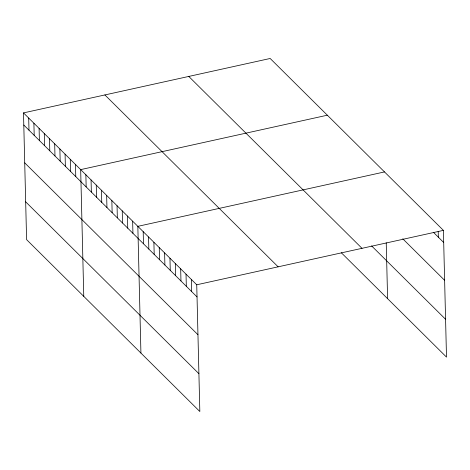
<?xml version="1.0" encoding="UTF-8"?>
<svg xmlns="http://www.w3.org/2000/svg" width="470" height="470" viewBox="0 0 470 470"><rect width="100%" height="100%" fill="white"/><g stroke="black" fill="none" stroke-linecap="round" stroke-linejoin="round"><path stroke-width="0.7" d="M23.5 112.894L196.736 284.785L199.832 411.52L26.596 239.635L23.5 112.894L270.168 58.48L443.404 230.365L446.5 357.106L341.349 252.772M327.337 115.203L80.67 169.617L83.766 296.358M384.501 171.926L137.833 226.34L140.929 353.076M196.736 284.785L443.404 230.365M433.475 232.362L443.698 242.502M402.761 238.784L444.626 280.32M371.606 245.892L445.578 319.283M188.77 76.44L362 248.325M104.898 94.94L278.134 266.825M23.794 125.032L197.03 296.923M24.722 162.855L197.958 334.74M25.674 201.818L198.91 373.703M438.204 231.481L438.346 237.191M386.234 242.808L387.603 298.662M191.378 279.468L191.678 291.606M186.026 274.157L186.32 286.295M180.674 268.846L180.968 280.984M175.316 263.529L175.616 275.667M169.964 258.218L170.258 270.356M164.606 252.907L164.905 265.045M159.254 247.59L159.547 259.728M153.896 242.279L154.195 254.417M148.543 236.968L148.843 249.106M143.191 231.651L143.485 243.789M132.64 221.182L132.934 233.32M127.441 216.03L127.74 228.167M122.241 210.871L122.541 223.009M117.048 205.713L117.341 217.851M111.848 200.561L112.148 212.699M106.655 195.403L106.948 207.54M101.455 190.244L101.755 202.382M96.256 185.086L96.556 197.224M91.062 179.934L91.356 192.071M85.863 174.775L86.163 186.913M75.47 164.465L75.77 176.603M70.271 159.307L70.571 171.444M65.077 154.148L65.371 166.286M59.878 148.99L60.178 161.128M54.684 143.838L54.978 155.975M49.485 138.679L49.785 150.817M44.286 133.521L44.585 145.659M39.092 128.369L39.386 140.507M33.893 123.211L34.193 135.348M28.699 118.052L28.993 130.19"/></g></svg>
